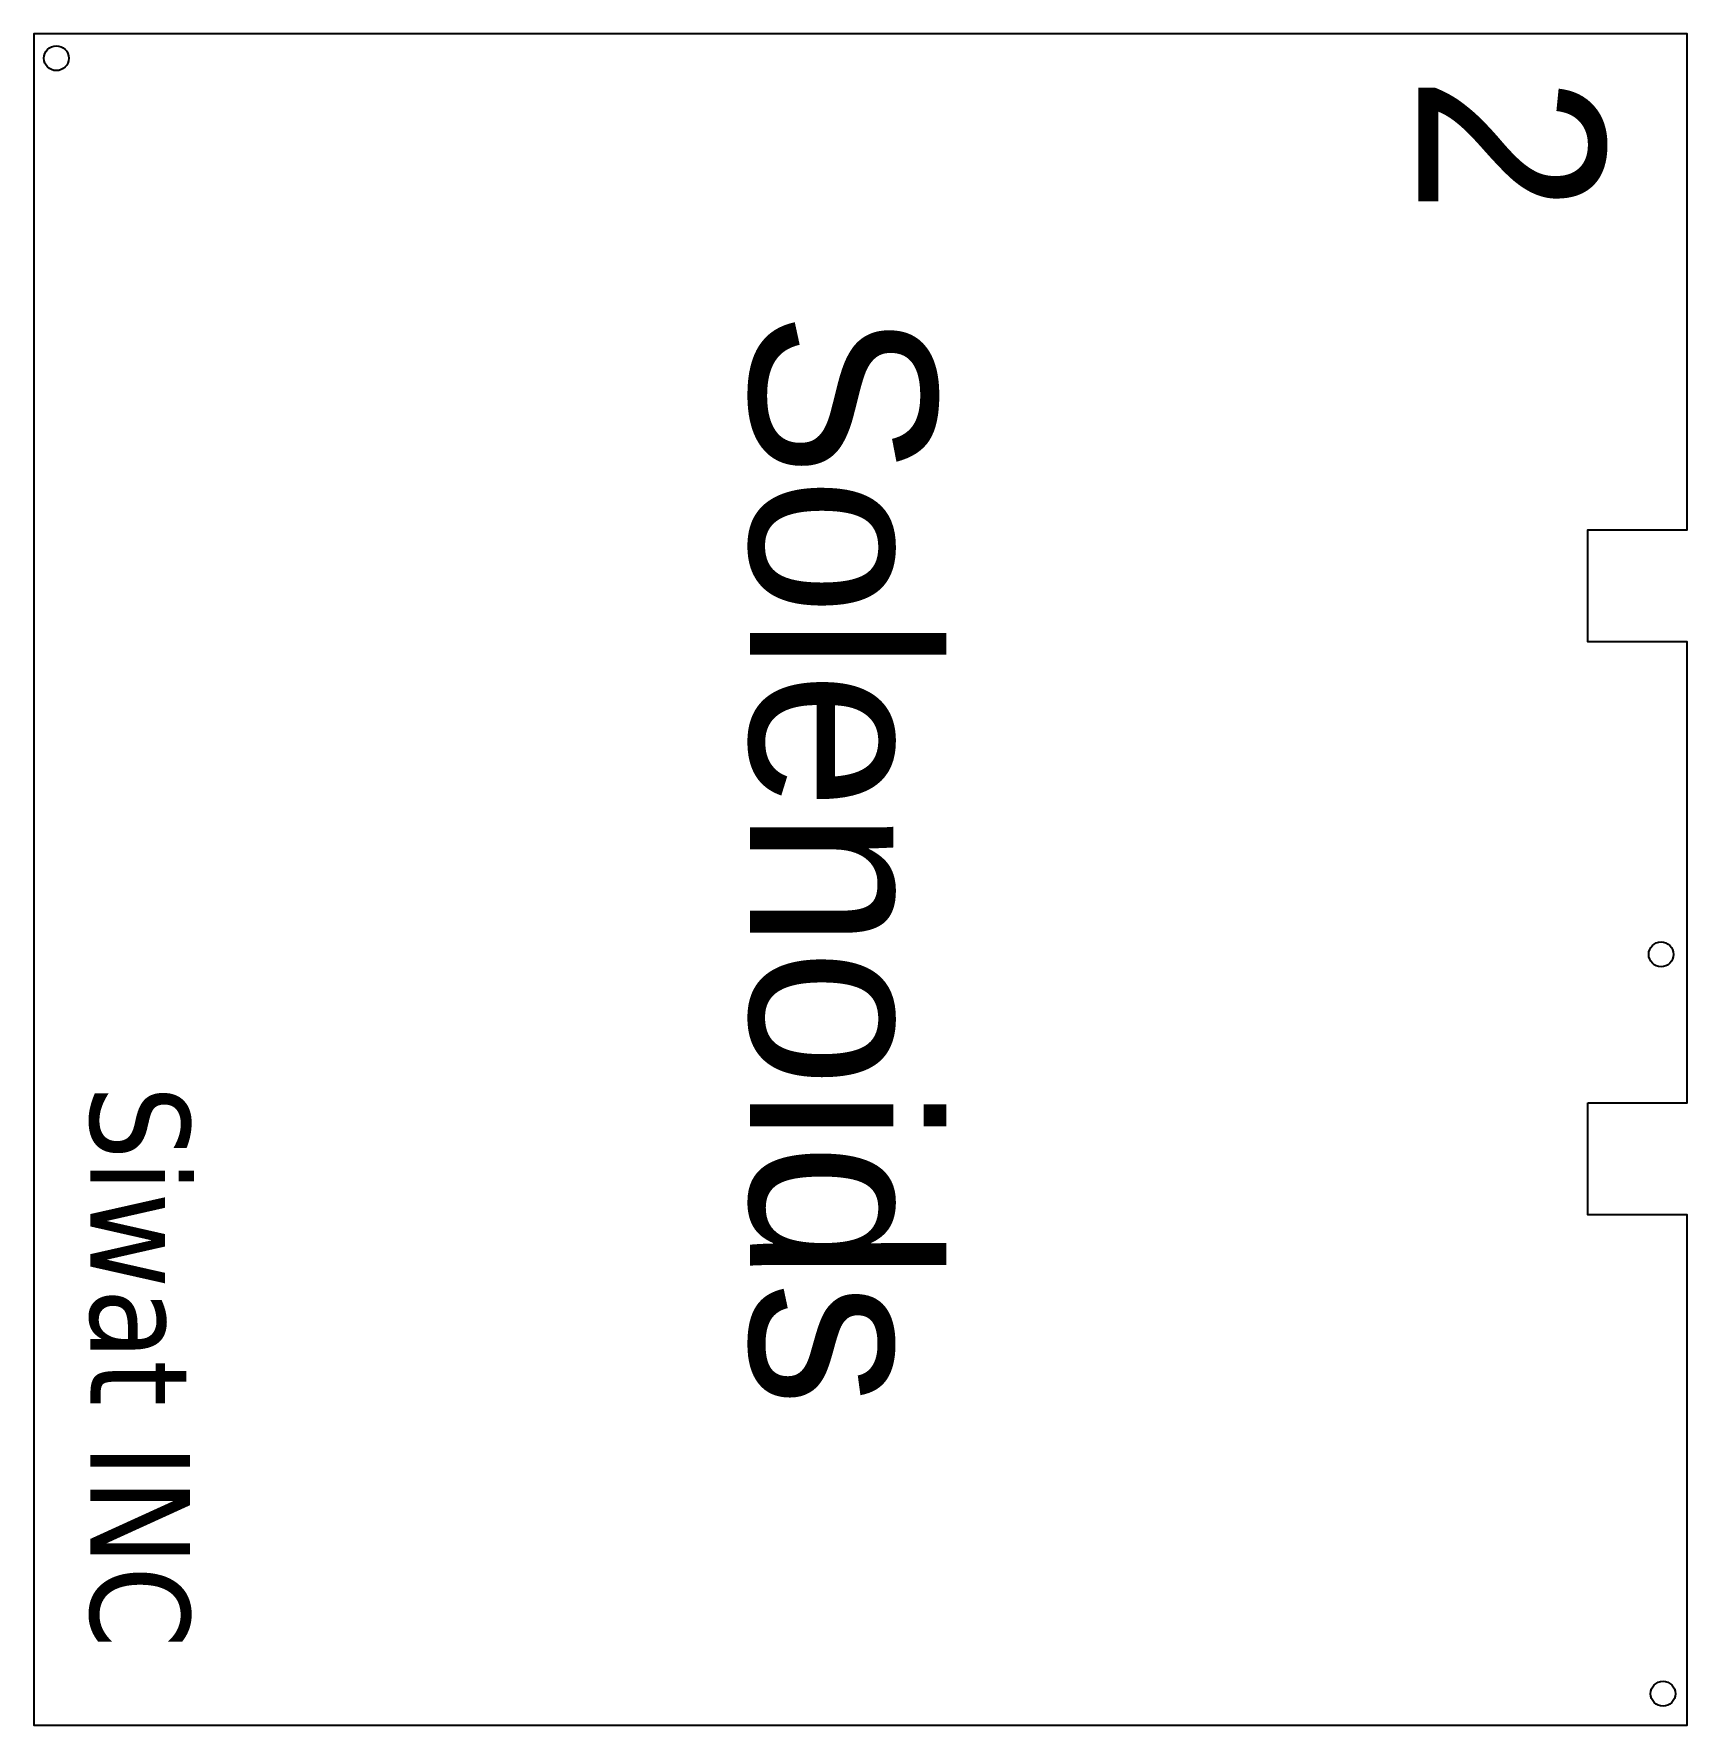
# Model space of a CAD drawing. Header units: millimetres. Extents: x -66 to 67, y -57 to 79.
import ezdxf

# ---------------------------------------------------------------- set-up
doc = ezdxf.new("R2010")
doc.units = ezdxf.units.MM
doc.layers.add('engrave', color=7, linetype='Continuous')
doc.styles.add('CSEngrave', font='comic.ttf')
doc.styles.add('MtXpl_Tahoma', font='tahoma.ttf')

msp = doc.modelspace()

# ---------------------------------------------------------------- linework, layer by layer
msp.add_lwpolyline([(58.57, -6.85), (66.57, -6.85), (66.57, 30.24), (58.57, 30.24), (58.57, 39.24), (66.57, 39.24), (66.57, 79.12), (-66.43, 79.12), (-66.43, -56.88), (66.57, -56.88), (66.57, -15.85), (58.57, -15.85)], close=True)
for centre in [(-64.61, 77.16), (64.48, 5.1), (64.63, -54.35)]:
    msp.add_circle(centre, 1)

# ---------------------------------------------------------------- texts
at = {"layer": 'engrave'}
for s, height, style, p in [('2', 15, 'CSEngrave', (44.94, 75.8)), ('Solenoids', 15, 'CSEngrave', (-8.81, 56.84)), ('Siwat INC', 8, 'MtXpl_Tahoma', (-61.87, -5.42))]:
    msp.add_text(s, height=height, rotation=270, dxfattribs=dict(at, style=style)).set_placement(p)

doc.saveas('drawing.dxf')
